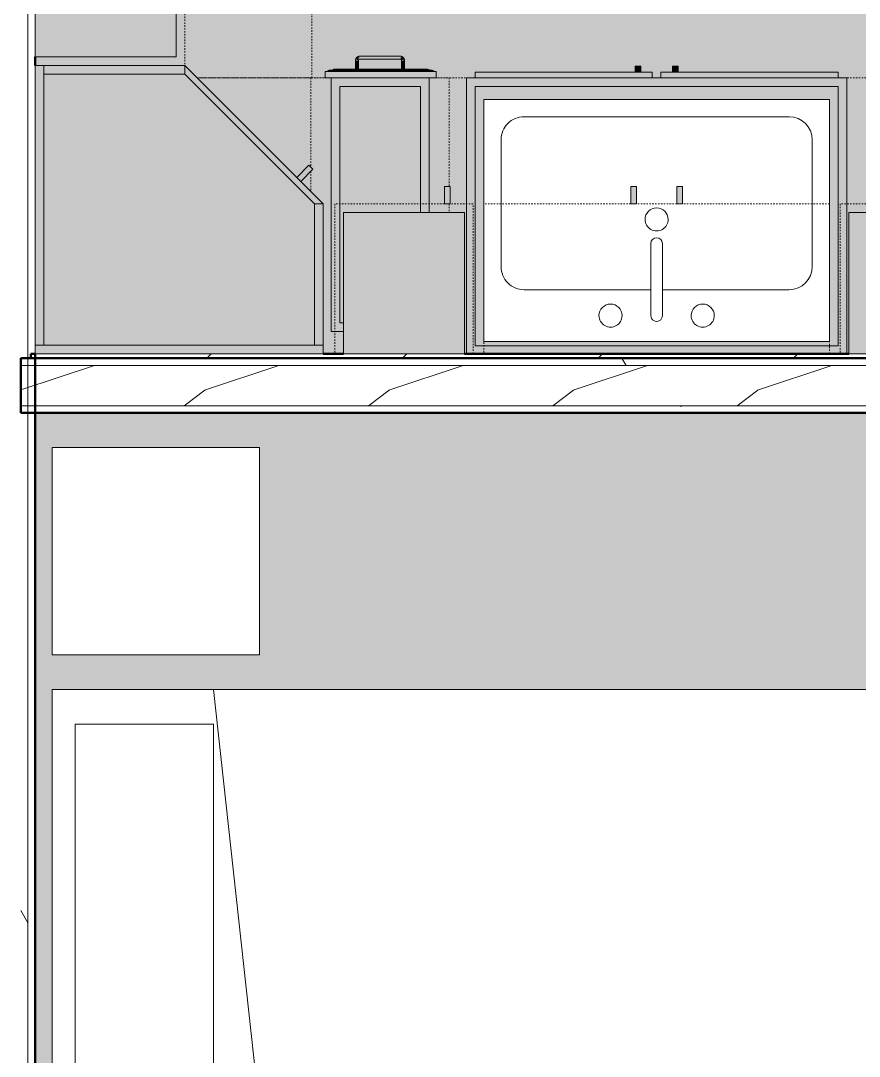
# Model space of a CAD drawing. Header units: inches. Extents: x -4218 to -1814, y 9706 to 12426.
# Drawn here: x -3337 to -3264.2, y 11858.2 to 11948 of the extents above; entities that cross this region are included whole.
import ezdxf

# ---------------------------------------------------------------- set-up
doc = ezdxf.new("R2010")
doc.units = ezdxf.units.IN
doc.header["$MEASUREMENT"] = 0
doc.linetypes.add('Dash', pattern=[0.25, 0.125, -0.125])
for name, color, linetype, lineweight in [('0-1', 7, 'Continuous', 5), ('0-2', 10, 'Continuous', 13), ('A-AREA-PATT-3', 7, 'Continuous', 9), ('A-WALL', 113, 'Continuous', 13), ('A-WALL-2', 250, 'Continuous', 50), ('A-WALL-3', 10, 'Continuous', 13), ('A-WALL-PATT-1', 7, 'Continuous', 9), ('A-WALL-PATT-2', 253, 'Continuous', 9), ('A-WALL-PATT-4', 111, 'Continuous', 9), ('I-FURN-1', 7, 'Continuous', 9), ('I-WALL-3', 2, 'Continuous', 50), ('P-SANR-FIXT-2', 7, 'Continuous', 9), ('Q-CASE', 31, 'Continuous', 9), ('Q-CASE-1', 9, 'Continuous', 9), ('Q-CASE-3', 7, 'Continuous', 9), ('Q-CASE-4', 7, 'Dash', 9), ('Q-CASE-HDLN-1', 7, 'Dash', 9), ('Q-CASE-HDLN-2', 31, 'Continuous', 9)]:
    doc.layers.add(name, color=color, linetype=linetype, lineweight=lineweight)
pattern_1 = [(0, (0, 0), (30.72, 7.68), [1.267, -21.773, 1.267, -21.773, -122.88]), (0, (0, 0), (30.72, 7.68), [-46.08, 1.267, -44.813, 1.267, -21.773, -53.76]), (0, (0, 0), (30.72, 7.68), [-115.2, 1.267, -14.093, 1.267, -37.133]), (120, (11.52, 3.84), (-22.011075, 22.7643004), [1.267, -21.773, 1.267, -21.773, -122.88]), (120, (11.52, 3.84), (-22.011075, 22.7643004), [-46.08, 1.267, -44.813, 1.267, -21.773, -53.76]), (120, (11.52, 3.84), (-22.011075, 22.7643004), [-115.2, 1.267, -14.093, 1.267, -37.133]), (240, (15.36, 19.2), (-8.708925, -30.4443004), [1.267, -21.773, 1.267, -21.773, -122.88]), (240, (15.36, 19.2), (-8.708925, -30.4443004), [-46.08, 1.267, -44.813, 1.267, -21.773, -53.76]), (240, (15.36, 19.2), (-8.708925, -30.4443004), [-115.2, 1.267, -14.093, 1.267, -37.133])]

# ---------------------------------------------------------------- blocks, each defined once
blk = doc.blocks.new('OD_CW_Countertop - OD_CW_Countertop-2380623-FLOOR PLAN - 3RD FLOOR')
at = {"layer": 'Q-CASE-HDLN-1'}
for p, q in [((0.738, 23.938), (0.738, 22)), ((0.738, 0), (99.775, 0))]:
    blk.add_line(p, q, dxfattribs=at)
blk = doc.blocks.new('Sink Kitchen-Single - 30_ x 21_-366345-FLOOR PLAN - 3RD FLOOR')
at = {"layer": 'P-SANR-FIXT-2'}
for p, q in [((15.618, 10.592), (-14.382, 10.592)), ((-14.382, 10.592), (-14.382, -10.408)), ((15.618, -10.408), (15.618, 10.592)), ((0.118, 8.342), (0.118, 2.092)), ((1.118, 8.342), (1.118, 2.092)), ((0.118, 6.092), (-10.882, 6.092)), ((12.118, 6.092), (1.118, 6.092)), ((-12.882, 4.092), (-12.882, -6.908)), ((14.118, -6.908), (14.118, 4.092)), ((-10.882, -8.908), (12.118, -8.908)), ((-14.382, -10.408), (15.618, -10.408))]:
    blk.add_line(p, q, dxfattribs=at)
for centre, radius, start, end in [((-3.382, 8.342), 1, 360, 180), ((4.618, 8.342), 1, 360, 180), ((-3.382, 8.342), 1, 180, 0), ((0.618, 8.342), 0.5, 360, 180), ((4.618, 8.342), 1, 180, 360), ((-10.882, 4.092), 2, 90, 180), ((12.118, 4.092), 2, 360, 90), ((0.618, 2.092), 0.5, 180, 0), ((0.618, 0), 1, 360, 180), ((0.618, 0), 1, 180, 0), ((-10.882, -6.908), 2, 180, 270), ((12.118, -6.908), 2, 270, 0)]:
    blk.add_arc(centre, radius, start, end, dxfattribs=at)
blk = doc.blocks.new('OD_CW_Countertop - OD_CW_Countertop-2380624-FLOOR PLAN - 3RD FLOOR')
at = {"layer": 'Q-CASE-HDLN-1'}
for p, q in [((0.738, 9.938), (0.738, 0)), ((0.738, 0), (130.706, 0))]:
    blk.add_line(p, q, dxfattribs=at)
blk = doc.blocks.new('Bed-Standard - Queen 60_ x 79_-1242961-FLOOR PLAN - 3RD FLOOR')
at = {"layer": 'I-FURN-1'}
for p, q in [((40.689, 37.705), (-19.311, 37.705)), ((40.689, -41.295), (40.689, 37.705)), ((-16.311, 35.705), (37.689, 35.705)), ((37.689, 35.705), (37.689, 23.705)), ((40.689, 23.705), (-19.311, 17.125)), ((-16.311, 23.705), (37.689, 23.705))]:
    blk.add_line(p, q, dxfattribs=at)
blk = doc.blocks.new('Table-Night Stand - 18_ x 18_ x 24_-1352623-FLOOR PLAN - 3RD FLOOR')
at = {"layer": 'I-FURN-1'}
for p, q in [((18.147, 18), (0.147, 18)), ((0.147, 18), (0.147, 0)), ((18.147, 0), (18.147, 18)), ((0.147, 0), (18.147, 0))]:
    blk.add_line(p, q, dxfattribs=at)
blk = doc.blocks.new('Base_Unit_4_drawer_12137 - 12_-V68-FLOOR PLAN - 3RD FLOOR')
at = {"layer": 'Q-CASE'}
for points in [[(4.211, -2), (3.916, -2), (3.916, -2.75), (4.238, -2.75), (4.238, -23.25), (-2.762, -23.25), (-2.762, -12.313), (-3.512, -12.313), (-3.512, -24), (4.988, -24), (4.988, -2), (4.238, -2)], [(3.916, -2.75), (3.916, -12.313), (-2.762, -12.313), (-2.762, -23.25), (4.238, -23.25), (4.238, -2.75)], [(-2.762, -24), (-4.137, -24), (-4.137, -24.543), (5.488, -24.543), (5.488, -24), (-1.251, -24)], [(-3.921, -24.543), (-4.026, -24.556), (-3.842, -24.592), (5.377, -24.556), (5.271, -24.543), (-3.842, -24.543)], [(-1.251, -24.592), (-3.921, -24.592), (-3.755, -24.665), (-3.387, -24.671), (5.193, -24.639), (5.271, -24.592), (2.97, -24.592)], [(4.935, -24.671), (-3.473, -24.703), (-3.387, -24.75), (4.738, -24.75), (4.917, -24.676), (5.014, -24.671)], [(-1.371, -24.75), (-1.383, -24.75), (-1.351, -25.5), (-1.142, -25.5), (-1.174, -24.75), (-1.351, -24.75)], [(2.617, -24.75), (2.649, -25.5), (2.858, -25.5), (2.826, -24.75), (2.629, -24.75)], [(-1.295, -25.5), (-1.325, -25.5), (-1.251, -25.77), (-1.012, -25.782), (-1.047, -25.688), (-1.262, -25.5)], [(-1.012, -25.625), (-1.012, -25.875), (2.488, -25.838), (2.488, -25.625)], [(2.705, -25.5), (2.488, -25.813), (2.756, -25.75), (2.77, -25.5), (2.738, -25.5)]]:
    blk.add_hatch(color=256, dxfattribs=at).paths.add_polyline_path(points, flags=0)
at = {"layer": 'Q-CASE-HDLN-1'}
for p, q in [((-5.262, -13.063), (-5.262, -12.313)), ((6.738, -15.896), (6.738, -14.134)), ((-5.262, -24), (-5.262, -14.562)), ((6.738, -24), (6.738, -16.255)), ((6.738, -24), (-5.262, -24))]:
    blk.add_line(p, q, dxfattribs=at)
at = {"layer": 'Q-CASE-HDLN-2'}
for p, q in [((4.988, -2), (3.916, -2)), ((4.988, -24), (4.988, -2)), ((3.916, -2.75), (4.238, -2.75)), ((4.238, -2.75), (4.238, -23.25)), ((-3.512, -12.313), (-3.512, -24)), ((-2.762, -23.25), (-2.762, -12.313)), ((4.238, -23.25), (-2.762, -23.25)), ((-4.137, -24), (5.488, -24)), ((-4.137, -24), (-4.137, -24.543)), ((5.488, -24), (5.488, -24.543)), ((-4.137, -24.543), (5.488, -24.543)), ((5.271, -24.592), (-3.921, -24.592)), ((-3.687, -24.672), (5.037, -24.672)), ((-1.383, -24.75), (-3.387, -24.75)), ((-1.387, -24.75), (-1.387, -25.5)), ((-1.387, -24.75), (-1.387, -25.5)), ((-1.387, -24.75), (-1.387, -25.5)), ((-1.387, -24.75), (-1.387, -25.5)), ((-1.387, -24.75), (-1.137, -24.75)), ((-1.383, -24.75), (-1.387, -24.75)), ((-1.137, -24.75), (-1.142, -24.75)), ((2.617, -24.75), (-1.142, -24.75)), ((-1.137, -25.5), (-1.137, -24.75)), ((-1.137, -25.5), (-1.137, -24.75)), ((-1.137, -25.5), (-1.137, -24.75)), ((-1.137, -25.5), (-1.137, -24.75)), ((2.613, -24.75), (2.613, -25.5)), ((2.613, -24.75), (2.613, -25.5)), ((2.613, -24.75), (2.613, -25.5)), ((2.613, -24.75), (2.613, -25.5)), ((2.617, -24.75), (2.613, -24.75)), ((2.613, -24.75), (2.863, -24.75)), ((2.863, -24.75), (2.858, -24.75)), ((4.738, -24.75), (2.858, -24.75)), ((2.863, -25.5), (2.863, -24.75)), ((2.863, -25.5), (2.863, -24.75)), ((2.863, -25.5), (2.863, -24.75)), ((2.863, -25.5), (2.863, -24.75)), ((2.488, -25.625), (-1.012, -25.625)), ((-1.012, -25.875), (2.488, -25.875))]:
    blk.add_line(p, q, dxfattribs=at)
at = {"layer": 'Q-CASE-HDLN-2', "flags": 128}
for points in [[(-1.387, -25.5), (-1.387, -25.515), (-1.386, -25.53), (-1.385, -25.545), (-1.383, -25.56), (-1.38, -25.575), (-1.377, -25.589), (-1.373, -25.604), (-1.368, -25.618), (-1.363, -25.632), (-1.358, -25.646), (-1.352, -25.66), (-1.345, -25.673), (-1.338, -25.686), (-1.33, -25.699), (-1.322, -25.712), (-1.313, -25.724), (-1.304, -25.736), (-1.294, -25.747), (-1.284, -25.758)], [(-1.387, -25.5), (-1.387, -25.515), (-1.386, -25.53), (-1.385, -25.545), (-1.383, -25.56), (-1.38, -25.575), (-1.377, -25.589), (-1.373, -25.604), (-1.368, -25.618), (-1.363, -25.632), (-1.358, -25.646), (-1.352, -25.66), (-1.345, -25.673), (-1.338, -25.686), (-1.33, -25.699), (-1.322, -25.712), (-1.313, -25.724), (-1.304, -25.736), (-1.294, -25.747), (-1.284, -25.758)], [(-1.387, -25.5), (-1.387, -25.515), (-1.386, -25.53), (-1.385, -25.545), (-1.383, -25.56), (-1.38, -25.575), (-1.377, -25.589), (-1.373, -25.604), (-1.368, -25.618), (-1.363, -25.632), (-1.358, -25.646), (-1.352, -25.66), (-1.345, -25.673), (-1.338, -25.686), (-1.33, -25.699), (-1.322, -25.712), (-1.313, -25.724), (-1.304, -25.736), (-1.294, -25.747), (-1.284, -25.758)], [(-1.387, -25.5), (-1.387, -25.515), (-1.386, -25.53), (-1.385, -25.545), (-1.383, -25.56), (-1.38, -25.575), (-1.377, -25.589), (-1.373, -25.604), (-1.368, -25.618), (-1.363, -25.632), (-1.358, -25.646), (-1.352, -25.66), (-1.345, -25.673), (-1.338, -25.686), (-1.33, -25.699), (-1.322, -25.712), (-1.313, -25.724), (-1.304, -25.736), (-1.294, -25.747), (-1.284, -25.758), (-1.274, -25.769), (-1.263, -25.779), (-1.251, -25.789), (-1.239, -25.798), (-1.227, -25.807), (-1.215, -25.816), (-1.202, -25.823), (-1.189, -25.831), (-1.176, -25.838), (-1.162, -25.844), (-1.148, -25.85), (-1.134, -25.855), (-1.12, -25.859), (-1.105, -25.863), (-1.091, -25.867), (-1.076, -25.87), (-1.061, -25.872), (-1.046, -25.873), (-1.031, -25.875), (-1.016, -25.875), (-1.012, -25.875)], [(-1.263, -25.779), (-1.251, -25.789), (-1.239, -25.798), (-1.227, -25.807), (-1.215, -25.816), (-1.202, -25.823), (-1.189, -25.831), (-1.176, -25.838), (-1.162, -25.844), (-1.148, -25.85), (-1.134, -25.855), (-1.12, -25.859), (-1.105, -25.863), (-1.091, -25.867), (-1.076, -25.87), (-1.061, -25.872), (-1.046, -25.873), (-1.031, -25.875), (-1.016, -25.875), (-1.012, -25.875)], [(-1.263, -25.779), (-1.251, -25.789), (-1.239, -25.798), (-1.227, -25.807), (-1.215, -25.816), (-1.202, -25.823), (-1.189, -25.831), (-1.176, -25.838), (-1.162, -25.844), (-1.148, -25.85), (-1.134, -25.855), (-1.12, -25.859), (-1.105, -25.863), (-1.091, -25.867), (-1.076, -25.87), (-1.061, -25.872), (-1.046, -25.873), (-1.031, -25.875), (-1.016, -25.875), (-1.012, -25.875)], [(-1.263, -25.779), (-1.251, -25.789), (-1.239, -25.798), (-1.227, -25.807), (-1.215, -25.816), (-1.202, -25.823), (-1.189, -25.831), (-1.176, -25.838), (-1.162, -25.844), (-1.148, -25.85), (-1.134, -25.855), (-1.12, -25.859), (-1.105, -25.863), (-1.091, -25.867), (-1.076, -25.87), (-1.061, -25.872), (-1.046, -25.873), (-1.031, -25.875), (-1.016, -25.875), (-1.012, -25.875)], [(-1.012, -25.625), (-1.017, -25.625), (-1.022, -25.625), (-1.027, -25.624), (-1.032, -25.623), (-1.037, -25.623), (-1.042, -25.621), (-1.047, -25.62), (-1.052, -25.619), (-1.056, -25.617), (-1.061, -25.615), (-1.066, -25.613), (-1.07, -25.611), (-1.074, -25.608), (-1.079, -25.606), (-1.083, -25.603), (-1.087, -25.6), (-1.091, -25.597), (-1.095, -25.594), (-1.098, -25.591), (-1.102, -25.587), (-1.105, -25.583), (-1.109, -25.58), (-1.112, -25.576), (-1.115, -25.572), (-1.117, -25.568), (-1.12, -25.563), (-1.123, -25.559), (-1.125, -25.554), (-1.127, -25.55), (-1.129, -25.545), (-1.131, -25.541), (-1.132, -25.536), (-1.133, -25.531), (-1.135, -25.526), (-1.135, -25.521), (-1.136, -25.516), (-1.137, -25.511), (-1.137, -25.506), (-1.137, -25.501), (-1.137, -25.5)], [(-1.012, -25.625), (-1.017, -25.625), (-1.022, -25.625), (-1.027, -25.624), (-1.032, -25.623), (-1.037, -25.623), (-1.042, -25.621), (-1.047, -25.62), (-1.052, -25.619), (-1.056, -25.617), (-1.061, -25.615), (-1.066, -25.613), (-1.07, -25.611), (-1.074, -25.608), (-1.079, -25.606), (-1.083, -25.603), (-1.087, -25.6), (-1.091, -25.597), (-1.095, -25.594), (-1.098, -25.591), (-1.102, -25.587), (-1.105, -25.583), (-1.109, -25.58), (-1.112, -25.576), (-1.115, -25.572), (-1.117, -25.568), (-1.12, -25.563), (-1.123, -25.559), (-1.125, -25.554), (-1.127, -25.55), (-1.129, -25.545), (-1.131, -25.541), (-1.132, -25.536), (-1.133, -25.531), (-1.135, -25.526), (-1.135, -25.521), (-1.136, -25.516), (-1.137, -25.511), (-1.137, -25.506), (-1.137, -25.501), (-1.137, -25.5)], [(-1.012, -25.625), (-1.017, -25.625), (-1.022, -25.625), (-1.027, -25.624), (-1.032, -25.623), (-1.037, -25.623), (-1.042, -25.621), (-1.047, -25.62), (-1.052, -25.619), (-1.056, -25.617), (-1.061, -25.615), (-1.066, -25.613), (-1.07, -25.611), (-1.074, -25.608), (-1.079, -25.606), (-1.083, -25.603), (-1.087, -25.6), (-1.091, -25.597), (-1.095, -25.594), (-1.098, -25.591), (-1.102, -25.587), (-1.105, -25.583), (-1.109, -25.58), (-1.112, -25.576), (-1.115, -25.572), (-1.117, -25.568), (-1.12, -25.563), (-1.123, -25.559), (-1.125, -25.554), (-1.127, -25.55), (-1.129, -25.545), (-1.131, -25.541), (-1.132, -25.536), (-1.133, -25.531), (-1.135, -25.526), (-1.135, -25.521), (-1.136, -25.516), (-1.137, -25.511), (-1.137, -25.506), (-1.137, -25.501), (-1.137, -25.5)], [(-1.012, -25.625), (-1.017, -25.625), (-1.022, -25.625), (-1.027, -25.624), (-1.032, -25.623), (-1.037, -25.623), (-1.042, -25.621), (-1.047, -25.62), (-1.052, -25.619), (-1.056, -25.617), (-1.061, -25.615), (-1.066, -25.613), (-1.07, -25.611), (-1.074, -25.608), (-1.079, -25.606), (-1.083, -25.603), (-1.087, -25.6), (-1.091, -25.597), (-1.095, -25.594), (-1.098, -25.591), (-1.102, -25.587), (-1.105, -25.583), (-1.109, -25.58), (-1.112, -25.576), (-1.115, -25.572), (-1.117, -25.568), (-1.12, -25.563), (-1.123, -25.559), (-1.125, -25.554), (-1.127, -25.55), (-1.129, -25.545), (-1.131, -25.541), (-1.132, -25.536), (-1.133, -25.531), (-1.135, -25.526), (-1.135, -25.521), (-1.136, -25.516), (-1.137, -25.511), (-1.137, -25.506), (-1.137, -25.501), (-1.137, -25.5)], [(2.488, -25.875), (2.503, -25.875), (2.518, -25.874), (2.533, -25.872), (2.547, -25.87), (2.562, -25.868), (2.577, -25.864), (2.591, -25.86), (2.606, -25.856), (2.62, -25.851), (2.634, -25.845), (2.647, -25.839), (2.661, -25.833), (2.674, -25.825), (2.687, -25.818), (2.699, -25.81), (2.712, -25.801), (2.724, -25.792), (2.735, -25.782), (2.746, -25.772), (2.757, -25.761), (2.767, -25.75), (2.777, -25.739), (2.786, -25.727), (2.795, -25.715), (2.803, -25.703), (2.811, -25.69), (2.818, -25.677), (2.825, -25.663), (2.832, -25.65), (2.837, -25.636), (2.842, -25.622), (2.847, -25.608), (2.851, -25.593), (2.854, -25.578), (2.857, -25.564), (2.86, -25.549), (2.861, -25.534), (2.862, -25.519), (2.863, -25.504), (2.863, -25.5)], [(2.613, -25.5), (2.613, -25.505), (2.612, -25.51), (2.612, -25.515), (2.611, -25.52), (2.61, -25.525), (2.609, -25.53), (2.608, -25.535), (2.606, -25.539), (2.605, -25.544), (2.603, -25.549), (2.601, -25.553), (2.599, -25.558), (2.596, -25.562), (2.594, -25.566), (2.591, -25.571), (2.588, -25.575), (2.585, -25.579), (2.582, -25.582), (2.578, -25.586), (2.575, -25.59), (2.571, -25.593), (2.567, -25.596), (2.563, -25.599), (2.559, -25.602), (2.555, -25.605), (2.551, -25.608), (2.547, -25.61), (2.542, -25.613), (2.538, -25.615), (2.533, -25.617), (2.528, -25.618), (2.524, -25.62), (2.519, -25.621), (2.514, -25.622), (2.509, -25.623), (2.504, -25.624), (2.499, -25.624), (2.494, -25.625), (2.489, -25.625), (2.488, -25.625)], [(2.488, -25.875), (2.503, -25.875), (2.518, -25.874), (2.533, -25.872), (2.547, -25.87), (2.562, -25.868), (2.577, -25.864), (2.591, -25.86), (2.606, -25.856), (2.62, -25.851), (2.634, -25.845), (2.647, -25.839), (2.661, -25.833), (2.674, -25.825), (2.687, -25.818), (2.699, -25.81), (2.712, -25.801), (2.724, -25.792), (2.735, -25.782), (2.746, -25.772)], [(2.488, -25.875), (2.503, -25.875), (2.518, -25.874), (2.533, -25.872), (2.547, -25.87), (2.562, -25.868), (2.577, -25.864), (2.591, -25.86), (2.606, -25.856), (2.62, -25.851), (2.634, -25.845), (2.647, -25.839), (2.661, -25.833), (2.674, -25.825), (2.687, -25.818), (2.699, -25.81), (2.712, -25.801), (2.724, -25.792), (2.735, -25.782), (2.746, -25.772)], [(2.488, -25.875), (2.503, -25.875), (2.518, -25.874), (2.533, -25.872), (2.547, -25.87), (2.562, -25.868), (2.577, -25.864), (2.591, -25.86), (2.606, -25.856), (2.62, -25.851), (2.634, -25.845), (2.647, -25.839), (2.661, -25.833), (2.674, -25.825), (2.687, -25.818), (2.699, -25.81), (2.712, -25.801), (2.724, -25.792), (2.735, -25.782), (2.746, -25.772)], [(2.613, -25.5), (2.613, -25.505), (2.612, -25.51), (2.612, -25.515), (2.611, -25.52), (2.61, -25.525), (2.609, -25.53), (2.608, -25.535), (2.606, -25.539), (2.605, -25.544), (2.603, -25.549), (2.601, -25.553), (2.599, -25.558), (2.596, -25.562), (2.594, -25.566), (2.591, -25.571), (2.588, -25.575), (2.585, -25.579), (2.582, -25.582), (2.578, -25.586), (2.575, -25.59), (2.571, -25.593), (2.567, -25.596), (2.563, -25.599), (2.559, -25.602), (2.555, -25.605), (2.551, -25.608), (2.547, -25.61), (2.542, -25.613), (2.538, -25.615), (2.533, -25.617), (2.528, -25.618), (2.524, -25.62), (2.519, -25.621), (2.514, -25.622), (2.509, -25.623), (2.504, -25.624), (2.499, -25.624), (2.494, -25.625), (2.489, -25.625)], [(2.613, -25.5), (2.613, -25.505), (2.612, -25.51), (2.612, -25.515), (2.611, -25.52), (2.61, -25.525), (2.609, -25.53), (2.608, -25.535), (2.606, -25.539), (2.605, -25.544), (2.603, -25.549), (2.601, -25.553), (2.599, -25.558), (2.596, -25.562), (2.594, -25.566), (2.591, -25.571), (2.588, -25.575), (2.585, -25.579), (2.582, -25.582), (2.578, -25.586), (2.575, -25.59), (2.571, -25.593), (2.567, -25.596), (2.563, -25.599), (2.559, -25.602), (2.555, -25.605), (2.551, -25.608), (2.547, -25.61), (2.542, -25.613), (2.538, -25.615), (2.533, -25.617), (2.528, -25.618), (2.524, -25.62), (2.519, -25.621), (2.514, -25.622), (2.509, -25.623), (2.504, -25.624), (2.499, -25.624), (2.494, -25.625), (2.489, -25.625)], [(2.613, -25.5), (2.613, -25.505), (2.612, -25.51), (2.612, -25.515), (2.611, -25.52), (2.61, -25.525), (2.609, -25.53), (2.608, -25.535), (2.606, -25.539), (2.605, -25.544), (2.603, -25.549), (2.601, -25.553), (2.599, -25.558), (2.596, -25.562), (2.594, -25.566), (2.591, -25.571), (2.588, -25.575), (2.585, -25.579), (2.582, -25.582), (2.578, -25.586), (2.575, -25.59), (2.571, -25.593), (2.567, -25.596), (2.563, -25.599), (2.559, -25.602), (2.555, -25.605), (2.551, -25.608), (2.547, -25.61), (2.542, -25.613), (2.538, -25.615), (2.533, -25.617), (2.528, -25.618), (2.524, -25.62), (2.519, -25.621), (2.514, -25.622), (2.509, -25.623), (2.504, -25.624), (2.499, -25.624), (2.494, -25.625), (2.489, -25.625)], [(2.767, -25.75), (2.777, -25.739), (2.786, -25.727), (2.795, -25.715), (2.803, -25.703), (2.811, -25.69), (2.818, -25.677), (2.825, -25.663), (2.832, -25.65), (2.837, -25.636), (2.842, -25.622), (2.847, -25.608), (2.851, -25.593), (2.854, -25.578), (2.857, -25.564), (2.86, -25.549), (2.861, -25.534), (2.862, -25.519), (2.863, -25.504), (2.863, -25.5)], [(2.767, -25.75), (2.777, -25.739), (2.786, -25.727), (2.795, -25.715), (2.803, -25.703), (2.811, -25.69), (2.818, -25.677), (2.825, -25.663), (2.832, -25.65), (2.837, -25.636), (2.842, -25.622), (2.847, -25.608), (2.851, -25.593), (2.854, -25.578), (2.857, -25.564), (2.86, -25.549), (2.861, -25.534), (2.862, -25.519), (2.863, -25.504), (2.863, -25.5)], [(2.767, -25.75), (2.777, -25.739), (2.786, -25.727), (2.795, -25.715), (2.803, -25.703), (2.811, -25.69), (2.818, -25.677), (2.825, -25.663), (2.832, -25.65), (2.837, -25.636), (2.842, -25.622), (2.847, -25.608), (2.851, -25.593), (2.854, -25.578), (2.857, -25.564), (2.86, -25.549), (2.861, -25.534), (2.862, -25.519), (2.863, -25.504), (2.863, -25.5)]]:
    blk.add_lwpolyline(points, dxfattribs=at)
at = {"layer": 'Q-CASE-HDLN-2'}
for points in [[(-3.921, -24.592), (-3.955, -24.576), (-4.025, -24.551), (-4.099, -24.543), (-4.137, -24.543)], [(-3.664, -24.671), (-3.695, -24.673), (-3.755, -24.669), (-3.844, -24.642), (-3.896, -24.611), (-3.921, -24.592)], [(-3.755, -24.665), (-3.725, -24.671), (-3.694, -24.673), (-3.664, -24.671)], [(-3.664, -24.671), (-3.695, -24.673), (-3.725, -24.671), (-3.755, -24.665)], [(-3.755, -24.665), (-3.725, -24.671), (-3.694, -24.673), (-3.664, -24.671)], [(-3.664, -24.671), (-3.695, -24.673), (-3.725, -24.671), (-3.755, -24.665)], [(-3.755, -24.665), (-3.725, -24.671), (-3.694, -24.673), (-3.664, -24.671)], [(-3.387, -24.75), (-3.414, -24.731), (-3.471, -24.7), (-3.535, -24.682), (-3.567, -24.676)], [(4.917, -24.676), (4.885, -24.682), (4.822, -24.7), (4.764, -24.731), (4.738, -24.75)], [(5.271, -24.592), (5.247, -24.611), (5.194, -24.642), (5.106, -24.669), (5.045, -24.673), (5.014, -24.671)], [(5.105, -24.665), (5.076, -24.671), (5.045, -24.673), (5.014, -24.671)], [(5.105, -24.665), (5.075, -24.671), (5.045, -24.673), (5.014, -24.671)], [(5.105, -24.665), (5.076, -24.671), (5.045, -24.673), (5.014, -24.671)], [(5.105, -24.665), (5.075, -24.671), (5.045, -24.673), (5.014, -24.671)], [(5.105, -24.665), (5.076, -24.671), (5.045, -24.673), (5.014, -24.671)], [(5.488, -24.543), (5.45, -24.543), (5.376, -24.551), (5.305, -24.576), (5.271, -24.592)]]:
    blk.add_open_spline(points, degree=3, dxfattribs=at)
blk = doc.blocks.new('Vanity Cabinet-Double Door - 33_-V69-FLOOR PLAN - 3RD FLOOR')
at = {"layer": 'Q-CASE-1'}
for points in [[(-15.762, -0.063), (-15.762, -24), (-15.012, -23.25), (-15.012, -0.75), (-15.7, -0.063)], [(17.175, -0.063), (-15.7, -0.063), (-15.012, -0.75), (16.488, -0.75)], [(17.175, -0.063), (16.488, -0.75), (16.488, -23.25), (17.238, -24), (17.238, -0.063)], [(-11.018, -23.25), (-15.012, -23.25), (-15.762, -24), (17.238, -24), (16.488, -23.25), (-2.576, -23.25)], [(-2.576, -24), (-15.012, -24), (-15.012, -24.5), (0.363, -24.5), (0.363, -24)], [(16.488, -24), (1.113, -24), (1.113, -24.5), (16.488, -24.5)], [(-1.137, -24.5), (-1.137, -25), (-0.637, -25), (-0.637, -24.5)], [(2.113, -24.5), (2.113, -25), (2.613, -25), (2.613, -24.5)]]:
    blk.add_hatch(color=256, dxfattribs=at).paths.add_polyline_path(points, flags=0)
h = blk.add_hatch(color=256, dxfattribs=at)
h.paths.add_polyline_path([(14.307, -0.75), (-15.012, -0.75), (-15.012, -23.25), (16.488, -23.25), (16.488, -0.75), (15.738, -0.75)], flags=0)
h.paths.add_polyline_path([(14.307, -1.125), (15.738, -1.125), (15.738, -22.125), (-14.262, -22.125), (-14.262, -1.125)], flags=0)
at = {"layer": 'Q-CASE-3'}
for p, q in [((-15.762, -24), (-15.762, -0.063)), ((-15.762, -0.063), (-15.762, -24)), ((-15.012, -0.75), (-15.012, -23.25)), ((16.488, -0.75), (-15.012, -0.75)), ((16.488, -23.25), (16.488, -0.75)), ((17.238, -0.063), (17.238, -24)), ((17.238, -24), (17.238, -0.063)), ((-15.012, -23.25), (16.488, -23.25)), ((17.238, -24), (-15.762, -24)), ((-15.762, -24), (17.238, -24)), ((-15.012, -24), (-15.012, -24.5)), ((0.363, -24.5), (0.363, -24)), ((1.113, -24), (1.113, -24.5)), ((16.488, -24.5), (16.488, -24)), ((0.363, -24.5), (-15.012, -24.5)), ((-1.137, -25), (-1.137, -24.5)), ((-0.637, -25), (-1.137, -25)), ((-0.637, -24.5), (-0.637, -25)), ((16.488, -24.5), (1.113, -24.5)), ((2.113, -25), (2.113, -24.5)), ((2.613, -25), (2.113, -25)), ((2.613, -24.5), (2.613, -25))]:
    blk.add_line(p, q, dxfattribs=at)
blk = doc.blocks.new('308 - 308-2379196-FLOOR PLAN - 3RD FLOOR')
at = {"layer": 'Q-CASE'}
blk.add_hatch(color=256, dxfattribs=at).paths.add_polyline_path([(-11.25, -13.188), (-12, -13.188), (0, -25.188), (0, -24.438), (-5.104, -19.334)], flags=0)
at = {"layer": 'Q-CASE-1'}
for points in [[(0, -0.188), (-12, -0.188), (-12, -0.938), (13, -0.938), (13, -0.188), (6.409, -0.188)], [(-11.25, -0.938), (-12, -0.938), (-12, -13.188), (-11.25, -13.188)], [(12.25, -0.938), (-11.25, -0.938), (-11.25, -13.188), (0, -24.438), (12.25, -24.438), (12.25, -13.188)], [(12.25, -0.938), (12.25, -25.188), (13, -25.188), (13, -0.938)], [(-10.047, -15.14), (-11.107, -16.2), (-10.762, -16.546), (-9.702, -15.486)], [(0, -24.438), (0, -25.188), (12.25, -25.188), (12.25, -24.438), (0.75, -24.438)]]:
    blk.add_hatch(color=256, dxfattribs=at).paths.add_polyline_path(points, flags=0)
at = {"layer": 'Q-CASE'}
for p, q in [((-11.25, -13.188), (-12, -13.188)), ((-12, -13.188), (0, -25.188)), ((0, -24.438), (-11.25, -13.188)), ((0, -25.188), (0, -24.438))]:
    blk.add_line(p, q, dxfattribs=at)
at = {"layer": 'Q-CASE-3'}
for p, q in [((13, -0.188), (-12, -0.188)), ((-12, -0.188), (-12, -0.938)), ((13, -0.938), (13, -0.188)), ((-12, -0.938), (13, -0.938)), ((-11.25, -0.938), (-12, -0.938)), ((-12, -0.938), (-12, -13.188)), ((12.25, -0.938), (-11.25, -0.938)), ((-11.25, -0.938), (-11.25, -13.188)), ((-11.25, -13.188), (-11.25, -0.938)), ((12.25, -24.438), (12.25, -0.938)), ((13, -0.938), (12.25, -0.938)), ((12.25, -0.938), (12.25, -25.188)), ((13, -25.188), (13, -0.938)), ((-12, -13.188), (-11.25, -13.188)), ((-11.25, -13.188), (0, -24.438)), ((-10.047, -15.14), (-11.107, -16.2)), ((-10.762, -16.546), (-9.702, -15.486)), ((-11.107, -16.2), (-10.762, -16.546)), ((0, -24.438), (12.25, -24.438)), ((12.25, -24.438), (0, -24.438)), ((0, -24.438), (0, -25.188)), ((12.25, -25.188), (12.25, -24.438)), ((0, -25.188), (12.25, -25.188)), ((12.25, -25.188), (13, -25.188))]:
    blk.add_line(p, q, dxfattribs=at)
blk = doc.blocks.new('300 Series Wall Hung Cabinet_302 - 18_ X 30_-2351528-FLOOR PLAN - 3RD FLOOR')
at = {"layer": 'Q-CASE-1'}
for points in [[(-2.25, -13.188), (-2.25, -14.687), (-1.762, -14.676), (-1.762, -13.188)], [(1.75, -13.188), (1.75, -14.687), (2.238, -14.676), (2.238, -13.188)]]:
    blk.add_hatch(color=256, dxfattribs=at).paths.add_polyline_path(points, flags=0)
at = {"layer": 'Q-CASE-3'}
for p, q in [((-2.25, -13.188), (-1.762, -13.188)), ((-2.25, -13.188), (-2.25, -14.687)), ((-1.762, -14.687), (-1.762, -13.188)), ((1.75, -13.188), (2.238, -13.188)), ((1.75, -13.188), (1.75, -14.687)), ((2.238, -14.687), (2.238, -13.188)), ((-2.25, -14.687), (-1.762, -14.687)), ((1.75, -14.687), (2.238, -14.687))]:
    blk.add_line(p, q, dxfattribs=at)
at = {"layer": 'Q-CASE-4'}
for p, q in [((15, -0.188), (-15, -0.188)), ((-15, -0.188), (-15, -13.188)), ((15, -13.188), (15, -0.188)), ((-15, -13.188), (15, -13.188))]:
    blk.add_line(p, q, dxfattribs=at)
blk = doc.blocks.new('300 Series Wall Hung Cabinet_301 - 21_-2351527-FLOOR PLAN - 3RD FLOOR')
at = {"layer": 'Q-CASE-1'}
for points in [[(9.75, -0.188), (-9.75, -0.188), (-9.75, -12.438), (9.75, -12.438), (9.75, -8.425)], [(-8.012, -13.188), (-8.5, -13.188), (-8.5, -14.687), (-8.012, -14.687)]]:
    blk.add_hatch(color=256, dxfattribs=at).paths.add_polyline_path(points, flags=0)
at = {"layer": 'Q-CASE-3'}
for p, q in [((9.75, -0.188), (-9.75, -0.188)), ((-9.75, -0.188), (-9.75, -12.438)), ((9.75, -12.438), (9.75, -0.188)), ((-9.75, -12.438), (9.75, -12.438)), ((-8.5, -13.188), (-8.012, -13.188)), ((-8.5, -13.188), (-8.5, -14.687)), ((-8.012, -14.687), (-8.012, -13.188)), ((-8.5, -14.687), (-8.012, -14.687))]:
    blk.add_line(p, q, dxfattribs=at)
at = {"layer": 'Q-CASE-4'}
for p, q in [((10.5, -0.188), (-10.5, -0.188)), ((-10.5, -0.188), (-10.5, -13.188)), ((10.5, -13.188), (10.5, -0.188)), ((-10.5, -13.188), (10.5, -13.188))]:
    blk.add_line(p, q, dxfattribs=at)
blk = doc.blocks.new('300 Series Wall Hung Cabinet_301 - 12_-2216986-FLOOR PLAN - 3RD FLOOR')
at = {"layer": 'Q-CASE-1'}
for points in [[(-5.25, -12.438), (5.25, -12.438), (5.25, -0.188), (-5.25, -0.188), (-5.25, -9.566)], [(-3.512, -14.687), (-3.512, -13.188), (-4, -13.188), (-4, -14.687)]]:
    blk.add_hatch(color=256, dxfattribs=at).paths.add_polyline_path(points, flags=0)
at = {"layer": 'Q-CASE-3'}
for p, q in [((5.25, -0.188), (-5.25, -0.188)), ((-5.25, -0.188), (-5.25, -12.438)), ((5.25, -12.438), (5.25, -0.188)), ((-5.25, -12.438), (5.25, -12.438)), ((-4, -13.188), (-3.512, -13.188)), ((-4, -13.188), (-4, -14.687)), ((-3.512, -14.687), (-3.512, -13.188)), ((-4, -14.687), (-3.512, -14.687))]:
    blk.add_line(p, q, dxfattribs=at)
at = {"layer": 'Q-CASE-4'}
for p, q in [((6, -0.188), (-6, -0.188)), ((-6, -0.188), (-6, -13.188)), ((6, -13.188), (6, -0.188)), ((-6, -13.188), (6, -13.188))]:
    blk.add_line(p, q, dxfattribs=at)
blk = doc.blocks.new('300 Series Wall Hung Cabinet_301 - 15_-2215564-FLOOR PLAN - 3RD FLOOR')
at = {"layer": 'Q-CASE-1'}
for points in [[(-5.5, 13.188), (-5.012, 13.188), (-5.012, 14.687), (-5.5, 14.687)], [(-6.75, 0.187), (6.75, 0.187), (6.75, 12.438), (-6.75, 12.438), (-6.75, 2.187)]]:
    blk.add_hatch(color=256, dxfattribs=at).paths.add_polyline_path(points, flags=0)
at = {"layer": 'Q-CASE-3'}
for p, q in [((-5.012, 14.687), (-5.5, 14.687)), ((-5.5, 14.687), (-5.5, 13.188)), ((-5.012, 13.188), (-5.012, 14.687)), ((-5.012, 13.188), (-5.5, 13.188)), ((6.75, 12.438), (-6.75, 12.438)), ((-6.75, 12.438), (-6.75, 0.187)), ((6.75, 0.187), (6.75, 12.438)), ((-6.75, 0.187), (6.75, 0.187))]:
    blk.add_line(p, q, dxfattribs=at)
at = {"layer": 'Q-CASE-4'}
for p, q in [((-7.5, 0.187), (-7.5, 13.188)), ((-7.5, 13.188), (7.5, 13.188)), ((7.5, 13.188), (7.5, 0.187)), ((7.5, 0.187), (-7.5, 0.187))]:
    blk.add_line(p, q, dxfattribs=at)
blk = doc.blocks.new('CTR - 1st Phase - Unit Layouts_rvt-1-FLOOR PLAN - 3RD FLOOR')
at = {"layer": 'A-WALL-PATT-1'}
h = blk.add_hatch(dxfattribs=at)
h.set_pattern_fill('FP_3', color=256, style=0, pattern_type=2)
h.set_pattern_definition([(45, (0, 0), (-8.485281, 8.485281), [])])
h.paths.add_polyline_path([(-3227.831, 11918.746), (-3222.624, 11918.746), (-3222.624, 11919.121), (-3335.724, 11919.121), (-3335.724, 11918.746), (-3233.027, 11918.746)], flags=0)
h = blk.add_hatch(dxfattribs=at)
h.set_pattern_fill('FP_1', color=256, style=0, pattern_type=2)
h.set_pattern_definition(pattern_1)
h.paths.add_polyline_path([(-3335.724, 11918.121), (-3186.874, 11918.121), (-3186.874, 11918.746), (-3335.724, 11918.746)], flags=0)
h = blk.add_hatch(dxfattribs=at)
h.set_pattern_fill('FP_1', color=256, style=0, pattern_type=2)
h.set_pattern_definition(pattern_1)
h.paths.add_polyline_path([(-3335.724, 11913.996), (-3215.022, 11913.996), (-3215.022, 11914.621), (-3335.724, 11914.614)], flags=0)
h.paths.add_polyline_path([(-3211.522, 11913.996), (-3186.874, 11913.996), (-3186.879, 11914.621), (-3211.522, 11914.621)], flags=0)
at = {"layer": 'A-WALL-PATT-2'}
h = blk.add_hatch(dxfattribs=at)
h.set_pattern_fill('FP_2', color=256, style=0, pattern_type=2)
h.set_pattern_definition([(216.87, (6.397, 15.994), (47.98094286, 31.9870857), [7.997, -71.971]), (206.565, (15.994, 11.196), (-15.993714, -15.9941327), [17.881, -17.881]), (198.435, (15.994, 3.199), (-31.9867405, -15.9938803), [10.115, -40.461])])
h.paths.add_polyline_path([(-3261.598, 11914.621), (-3186.249, 11914.621), (-3186.249, 11918.121), (-3336.974, 11918.121), (-3336.974, 11914.621), (-3329.133, 11914.621)], flags=0)
at = {"layer": 'A-WALL-2'}
for p, q in [((-3186.874, 11918.746), (-3336.974, 11918.746)), ((-3336.974, 11918.746), (-3336.974, 11913.996)), ((-3335.724, 11919.121), (-3336.099, 11919.121)), ((-3336.099, 11919.121), (-3336.099, 11918.746)), ((-3336.099, 11918.746), (-3222.624, 11918.746)), ((-3308.974, 11919.121), (-3310.724, 11919.121)), ((-3265.124, 11919.121), (-3298.474, 11919.121)), ((-3336.974, 11913.996), (-3215.647, 11913.996))]:
    blk.add_line(p, q, dxfattribs=at)
at = {"layer": 'A-WALL-3'}
for p, q in [((-3186.874, 11918.121), (-3336.974, 11918.121)), ((-3215.022, 11914.621), (-3336.974, 11914.621))]:
    blk.add_line(p, q, dxfattribs=at)
at = {"layer": '0-2'}
for name, p, rotation in [('OD_CW_Countertop - OD_CW_Countertop-2380624-FLOOR PLAN - 3RD FLOOR', (-3311.724, 11942.32), 90.00000000003712), ('300 Series Wall Hung Cabinet_301 - 15_-2215564-FLOOR PLAN - 3RD FLOOR', (-3335.911, 11951.621), 269.9999999999932), ('Base_Unit_4_drawer_12137 - 12_-V68-FLOOR PLAN - 3RD FLOOR', (-3305.058, 11919.058), 180), ('308 - 308-2379196-FLOOR PLAN - 3RD FLOOR', (-3322.724, 11918.933), 180), ('Vanity Cabinet-Double Door - 33_-V69-FLOOR PLAN - 3RD FLOOR', (-3281.058, 11919.058), 180), ('OD_CW_Countertop - OD_CW_Countertop-2380623-FLOOR PLAN - 3RD FLOOR', (-3221.886, 11943.058), 180), ('Sink Kitchen-Single - 30_ x 21_-366345-FLOOR PLAN - 3RD FLOOR', (-3281.178, 11930.776), 180), ('300 Series Wall Hung Cabinet_301 - 12_-2216986-FLOOR PLAN - 3RD FLOOR', (-3303.724, 11918.933), 180), ('300 Series Wall Hung Cabinet_302 - 18_ X 30_-2351528-FLOOR PLAN - 3RD FLOOR', (-3281.796, 11918.933), 180), ('300 Series Wall Hung Cabinet_301 - 21_-2351527-FLOOR PLAN - 3RD FLOOR', (-3255.374, 11918.933), 180), ('Bed-Standard - Queen 60_ x 79_-1242961-FLOOR PLAN - 3RD FLOOR', (-3296.544, 11849.307), 90.00000000001609), ('Table-Night Stand - 18_ x 18_ x 24_-1352623-FLOOR PLAN - 3RD FLOOR', (-3316.249, 11892.849), 90.00000000001164)]:
    blk.add_blockref(name, p, dxfattribs=dict(at, rotation=rotation))

msp = doc.modelspace()

# ---------------------------------------------------------------- hatches: boundary and pattern name
at = {"layer": 'A-AREA-PATT-3'}
h = msp.add_hatch(color=256, dxfattribs=at)
h.paths.add_polyline_path([(-3268.27642, 11725.9894), (-3209.12374, 11725.9894), (-3209.12374, 11789.2457), (-3215.64687, 11789.2457), (-3215.64687, 11793.9957), (-3204.37374, 11793.9957), (-3204.37374, 11743.9894), (-3179.12374, 11743.9894), (-3179.12374, 11742.0519), (-3178.49874, 11742.0519), (-3178.49874, 11739.9894), (-3143.74874, 11739.9894), (-3143.74874, 11742.0519), (-3143.12374, 11742.0519), (-3143.12374, 11743.9894), (-3140.12374, 11743.9894), (-3140.12374, 12076.8468), (-3144.35196, 12076.8468), (-3144.35196, 12081.5968), (-3140.12374, 12081.5968), (-3140.12374, 12109.7144), (-3142.32374, 12109.7144), (-3142.32374, 12087.4019), (-3170.19874, 12087.4019), (-3170.19874, 12109.7144), (-3175.64952, 12109.7144), (-3175.64952, 12081.5968), (-3174.35196, 12081.5968), (-3174.35196, 12076.8468), (-3180.39952, 12076.8468), (-3180.39952, 12109.7144), (-3304.22233, 12109.7144), (-3304.22233, 12108.4019), (-3308.97233, 12108.4019), (-3308.97233, 12109.7144), (-3335.72374, 12109.7144), (-3335.72374, 12077.7769), (-3308.97233, 12077.7769), (-3308.97233, 12078.4019), (-3304.22233, 12078.4019), (-3304.22233, 12073.0269), (-3335.72374, 12073.0269), (-3335.72374, 12072.43664), (-3323.47374, 12072.43664), (-3323.47374, 12052.93664), (-3335.72374, 12052.93664), (-3335.72374, 12051.43664), (-3323.47374, 12051.43664), (-3323.47374, 12031.93664), (-3335.72374, 12031.93664), (-3335.72374, 12030.43664), (-3323.47374, 12030.43664), (-3323.47374, 12010.93664), (-3335.72374, 12010.93664), (-3335.72374, 12009.43664), (-3323.47374, 12009.43664), (-3323.47374, 11989.93664), (-3335.72374, 11989.93664), (-3335.72374, 11989.5582), (-3312.34874, 11989.5582), (-3312.34874, 11959.5582), (-3320.1244, 11959.5582), (-3320.13822, 11959.1207), (-3321.11744, 11959.1207), (-3321.11744, 11959.5582), (-3321.23555, 11959.5582), (-3321.23555, 11959.1207), (-3335.72374, 11959.1207), (-3335.72374, 11958.3707), (-3323.47374, 11958.3707), (-3323.47374, 11944.8707), (-3335.72374, 11944.8707), (-3335.72374, 11944.1207), (-3322.72374, 11944.1207), (-3313.02183, 11934.41879), (-3311.9617, 11935.47893), (-3311.61632, 11935.13354), (-3312.67645, 11934.07341), (-3310.72374, 11932.1207), (-3310.72374, 11919.1207), (-3308.97374, 11919.1207), (-3308.97374, 11921.0582), (-3310.04573, 11921.0582), (-3310.04573, 11943.0582), (-3310.54573, 11943.0582), (-3310.54573, 11943.60127), (-3310.32935, 11943.65052), (-3310.16351, 11943.72357), (-3309.88122, 11943.76118), (-3309.79573, 11943.8082), (-3307.91648, 11943.8082), (-3307.88412, 11944.5582), (-3307.85823, 11944.5582), (-3307.79573, 11944.82607), (-3307.54573, 11944.89658), (-3307.54573, 11944.9332), (-3304.04573, 11944.89658), (-3304.04573, 11944.8707), (-3303.77786, 11944.8082), (-3303.70735, 11944.5582), (-3303.67499, 11944.5582), (-3303.67499, 11943.8082), (-3301.67073, 11943.8082), (-3301.49146, 11943.73436), (-3301.2157, 11943.69689), (-3300.99439, 11943.60955), (-3300.92073, 11943.60127), (-3300.92073, 11943.0582), (-3301.54573, 11943.0582), (-3301.54573, 11931.3707), (-3298.47374, 11931.3707), (-3298.47374, 11919.1207), (-3298.29573, 11919.1207), (-3298.29573, 11943.0582), (-3297.54573, 11943.0582), (-3297.54573, 11943.5582), (-3283.67073, 11943.5582), (-3283.67073, 11944.0582), (-3283.17073, 11944.0582), (-3283.17073, 11943.5582), (-3282.17073, 11943.5582), (-3282.17073, 11943.0582), (-3281.42073, 11943.0582), (-3281.42073, 11943.5582), (-3280.42073, 11943.5582), (-3280.42073, 11944.0582), (-3279.92073, 11944.0582), (-3279.92073, 11943.5582), (-3266.04573, 11943.5582), (-3266.04573, 11943.0582), (-3265.29573, 11943.0582), (-3265.29573, 11919.1207), (-3265.12374, 11919.1207), (-3265.12374, 11931.3707), (-3263.29573, 11931.3707), (-3263.27368, 11945.8521), (-3263.23808, 11945.93804), (-3263.09888, 11945.9957), (-3262.2028, 11946.01678), (-3262.2028, 11946.2457), (-3259.57963, 11946.2457), (-3259.57963, 11946.4957), (-3258.98908, 11946.4957), (-3258.98908, 11946.2457), (-3258.39853, 11946.2457), (-3258.39853, 11946.4957), (-3257.80797, 11946.4957), (-3257.80797, 11946.2457), (-3257.21742, 11946.2457), (-3257.21742, 11946.4957), (-3256.62687, 11946.4957), (-3256.62687, 11946.2457), (-3256.03632, 11946.2457), (-3256.03632, 11946.4957), (-3255.44577, 11946.4957), (-3255.44577, 11946.2457), (-3246.08828, 11946.2457), (-3246.05474, 11946.4957), (-3244.11978, 11946.4957), (-3244.11978, 11946.2457), (-3240.38868, 11946.2457), (-3240.38868, 11945.9957), (-3239.44164, 11945.98899), (-3239.29573, 11945.79885), (-3239.29573, 11931.3707), (-3224.62374, 11931.3707), (-3224.62374, 11919.1207), (-3222.62374, 11919.1207), (-3222.62374, 11918.7457), (-3186.87374, 11918.7457), (-3186.87374, 11921.0582), (-3222.62374, 11921.0582), (-3222.62374, 11951.0582), (-3186.87374, 11951.0582), (-3186.87374, 11940.75673), (-3182.12374, 11940.75673), (-3182.12374, 11833.09756), (-3204.37374, 11833.09756), (-3204.37374, 11829.9957), (-3209.12374, 11829.9957), (-3209.12374, 11833.09756), (-3215.64687, 11833.09756), (-3215.64687, 11840.50673), (-3216.39687, 11840.50673), (-3216.39687, 11843.00673), (-3215.64687, 11843.00673), (-3215.64687, 11874.25673), (-3214.27187, 11874.25673), (-3214.27187, 11903.25673), (-3215.64687, 11903.25673), (-3215.64687, 11903.50673), (-3216.39687, 11903.50673), (-3216.39687, 11906.00673), (-3215.64687, 11906.00673), (-3215.64687, 11913.9957), (-3335.72374, 11913.9957), (-3335.72374, 11793.9957), (-3249.64687, 11793.9957), (-3249.64687, 11793.1207), (-3285.64687, 11793.1207), (-3285.64687, 11790.1207), (-3249.64687, 11790.1207), (-3249.64687, 11789.2457), (-3335.72374, 11789.2457), (-3335.72374, 11753.2457), (-3299.72374, 11753.2457), (-3299.72374, 11748.4957), (-3335.72374, 11748.4957), (-3335.72374, 11725.9894), (-3288.22887, 11725.9894), (-3288.22887, 11733.71103), (-3288.1019, 11734.67544), (-3287.72965, 11735.57414), (-3287.13748, 11736.34586), (-3286.36576, 11736.93803), (-3285.46706, 11737.31028), (-3284.42634, 11737.43725), (-3283.11431, 11737.43725), (-3283.46202, 11740.46103), (-3284.65378, 11741.46103), (-3285.22054, 11742.46103), (-3285.48849, 11743.46103), (-3285.66549, 11744.46483), (-3285.75264, 11745.46103), (-3285.57833, 11747.45342), (-3285.0404, 11749.46103), (-3284.31246, 11751.46103), (-3283.37984, 11753.46103), (-3281.99241, 11755.46103), (-3280.99241, 11756.46103), (-3280.12638, 11756.96103), (-3278.75264, 11757.46103), (-3277.75264, 11757.46103), (-3276.37891, 11756.96103), (-3275.51288, 11756.46103), (-3274.51288, 11755.46103), (-3273.04327, 11753.28478), (-3272.19283, 11751.46103), (-3271.46489, 11749.46103), (-3270.92696, 11747.45342), (-3270.75264, 11745.46103), (-3270.92696, 11743.97055), (-3271.0168, 11743.46103), (-3271.28475, 11742.46103), (-3271.85151, 11741.46103), (-3273.04327, 11740.46103), (-3273.39098, 11737.43725), (-3272.00264, 11737.43725), (-3271.03823, 11737.31028), (-3270.13953, 11736.93803), (-3269.36781, 11736.34586), (-3268.77564, 11735.57414), (-3268.40339, 11734.67544), (-3268.27642, 11733.71103), (-3268.27642, 11731.4808)], flags=0)
h.paths.add_polyline_path([(-3296.54711, 11727.4957), (-3297.77581, 11727.50633), (-3297.77581, 11751.4957), (-3298.02581, 11751.4957), (-3298.02581, 11769.4957), (-3297.77581, 11769.4957), (-3297.75452, 11772.4957), (-3296.52581, 11772.4957), (-3296.52581, 11769.4957), (-3296.27581, 11769.4957), (-3296.27581, 11754.22967), (-3296.09874, 11754.22967), (-3296.09874, 11752.72967), (-3296.27581, 11752.72967), (-3296.27581, 11751.4957), (-3296.52581, 11751.4957), (-3296.52581, 11727.4957)], flags=0)
h.paths.add_polyline_path([(-3303.84874, 11728.68481), (-3304.47374, 11728.68481), (-3304.47374, 11730.4957), (-3299.72374, 11730.4957), (-3299.72374, 11728.68481), (-3300.34874, 11728.68481)], flags=0)
h.paths.add_polyline_path([(-3227.83076, 11728.85981), (-3242.01626, 11728.85981), (-3242.6633, 11728.94499), (-3243.26626, 11729.19474), (-3243.78402, 11729.59204), (-3244.18132, 11730.10981), (-3244.43107, 11730.71276), (-3244.51626, 11731.35981), (-3244.51626, 11742.68264), (-3244.397, 11743.58851), (-3244.04735, 11744.43264), (-3243.49113, 11745.15751), (-3242.76626, 11745.71373), (-3241.92212, 11746.06338), (-3241.01626, 11746.18264), (-3227.83076, 11746.14034), (-3227.29258, 11746.06949), (-3226.49165, 11745.73773), (-3225.80388, 11745.20998), (-3225.27613, 11744.52221), (-3224.94437, 11743.72128), (-3224.83122, 11742.86177), (-3224.83122, 11731.35981), (-3224.9164, 11730.71276), (-3225.16615, 11730.10981), (-3225.56345, 11729.59204), (-3226.08122, 11729.19474), (-3226.68417, 11728.94499), (-3227.33122, 11728.85981)], flags=0)
h.paths.add_polyline_path([(-3144.87374, 11743.9894), (-3144.87374, 11779.9894), (-3143.12374, 11779.9894), (-3143.12374, 11743.9894), (-3143.74874, 11743.9894)], flags=0)
h.paths.add_polyline_path([(-3201.96257, 11751.9957), (-3202.42581, 11751.9957), (-3202.42581, 11754.9957), (-3202.67581, 11754.9957), (-3202.67581, 11790.9957), (-3202.42581, 11790.9957), (-3202.40452, 11832.9957), (-3201.17581, 11832.9957), (-3201.17581, 11790.9957), (-3200.92581, 11790.9957), (-3200.92581, 11789.76172), (-3200.74874, 11789.76172), (-3200.74874, 11788.26172), (-3200.92581, 11788.26172), (-3200.92581, 11754.9957), (-3201.17581, 11754.9957), (-3201.19711, 11751.9957), (-3201.80081, 11751.9957)], flags=0)
h.paths.add_polyline_path([(-3200.92581, 11751.9957), (-3201.07433, 11751.9957), (-3201.07433, 11753.4957), (-3200.74874, 11753.4957), (-3200.74874, 11751.9957)], flags=0)
h.paths.add_polyline_path([(-3296.42433, 11770.9957), (-3296.42433, 11772.4957), (-3296.09874, 11772.4957), (-3296.09874, 11770.9957), (-3296.27581, 11770.9957)], flags=0)
h.paths.add_polyline_path([(-3334.24899, 11809.06386), (-3334.24899, 11827.06386), (-3316.24899, 11827.06386), (-3316.24899, 11809.06386)], flags=0)
h.paths.add_polyline_path([(-3316.24899, 11829.9957), (-3334.24899, 11829.9957), (-3334.24899, 11889.9957), (-3255.24899, 11889.9957), (-3255.24899, 11829.9957), (-3261.59801, 11829.9957)], flags=0)
h.paths.add_polyline_path([(-3187.33907, 11837.84756), (-3186.87374, 11837.84756), (-3186.87374, 11913.9957), (-3210.89687, 11913.9957), (-3210.89687, 11906.00673), (-3210.14687, 11906.00673), (-3210.14687, 11903.50673), (-3210.89687, 11903.50673), (-3210.89687, 11903.25673), (-3212.89687, 11903.25673), (-3212.89687, 11872.25673), (-3214.27187, 11872.25673), (-3214.27187, 11843.25673), (-3210.89687, 11843.25673), (-3210.89687, 11843.00673), (-3210.14687, 11843.00673), (-3210.14687, 11840.50673), (-3210.89687, 11840.50673), (-3210.89687, 11837.84756), (-3194.06351, 11837.84756)], flags=0)
h.paths.add_polyline_path([(-3316.24899, 11892.9957), (-3334.24899, 11892.9957), (-3334.24899, 11910.9957), (-3316.24899, 11910.9957)], flags=0)
h.paths.add_polyline_path([(-3299.72374, 11932.1207), (-3300.21218, 11932.1207), (-3300.21218, 11933.61995), (-3299.72374, 11933.61995), (-3299.72374, 11933.12115)], flags=0)
h.paths.add_polyline_path([(-3229.32809, 11943.8082), (-3229.41648, 11943.8082), (-3229.38412, 11944.5582), (-3229.32935, 11944.58746), (-3229.54573, 11944.71981), (-3229.54573, 11944.6832), (-3233.04573, 11944.71981), (-3233.07413, 11944.77558), (-3233.20735, 11944.5582), (-3233.17499, 11944.5582), (-3233.20735, 11943.8082), (-3233.41648, 11943.8082), (-3233.38412, 11944.5582), (-3233.35823, 11944.5582), (-3233.29573, 11944.82607), (-3233.04573, 11944.89658), (-3233.04573, 11944.9332), (-3229.54573, 11944.89658), (-3229.54573, 11944.8707), (-3229.27251, 11944.7782), (-3229.20735, 11944.5582), (-3229.17499, 11944.5582), (-3229.20735, 11943.8082), (-3229.29573, 11943.8082)], flags=0)
h.paths.add_polyline_path([(-3307.54573, 11943.8082), (-3303.91648, 11943.8082), (-3303.88412, 11944.5582), (-3303.82935, 11944.58746), (-3304.04573, 11944.71981), (-3304.04573, 11944.6832), (-3307.54573, 11944.71981), (-3307.57413, 11944.77558), (-3307.70735, 11944.5582), (-3307.67499, 11944.5582), (-3307.67499, 11943.8082)], flags=0)
h.paths.add_polyline_path([(-3321.72329, 11956.63225), (-3322.72374, 11956.63225), (-3322.72374, 11957.1207), (-3321.22448, 11957.1207), (-3321.22448, 11956.63225)], flags=0)
h.paths.add_polyline_path([(-3243.24874, 11985.4642), (-3247.24874, 11985.4642), (-3247.24874, 12069.4642), (-3212.24874, 12069.4642), (-3212.24874, 12063.4642), (-3211.24874, 12063.4642), (-3211.24874, 11991.4642), (-3212.24874, 11991.4642), (-3212.24874, 11985.4642), (-3239.74874, 11985.4642)], flags=0)
h.paths.add_polyline_path([(-3141.24874, 11994.97447), (-3157.24874, 11994.97447), (-3157.24874, 12012.97447), (-3153.24874, 12012.97447), (-3153.24874, 12048.97447), (-3157.24874, 12048.97447), (-3157.24874, 12066.97447), (-3141.12374, 12066.97447), (-3141.12374, 11994.97447)], flags=0)
h.paths.add_polyline_path([(-3310.22374, 12000.20762), (-3310.97374, 12000.23997), (-3310.97374, 12000.4491), (-3310.22374, 12000.41675), (-3310.18911, 12000.39086), (-3310.03624, 12000.57836), (-3310.09874, 12000.57836), (-3310.06213, 12004.07836), (-3310.03624, 12004.11299), (-3310.22374, 12004.26586), (-3310.22374, 12004.20762), (-3310.97374, 12004.23997), (-3310.97374, 12004.4491), (-3310.22374, 12004.41675), (-3310.22374, 12004.39086), (-3309.95857, 12004.34352), (-3309.88535, 12004.07836), (-3309.84874, 12004.07836), (-3309.88535, 12000.57836), (-3309.91124, 12000.57836), (-3309.97374, 12000.31049), (-3310.22374, 12000.23997), (-3310.22374, 12000.2201)], flags=0)
h.paths.add_polyline_path([(-3166.24874, 12000.4642), (-3196.24874, 12000.4642), (-3196.24874, 12060.4642), (-3166.24874, 12060.4642), (-3166.24874, 12038.8106)], flags=0)
h.paths.add_polyline_path([(-3321.22448, 12007.6982), (-3322.72374, 12007.6982), (-3322.72374, 12008.18664), (-3321.22448, 12008.18664)], flags=0)
h.paths.add_polyline_path([(-3321.22448, 12012.18664), (-3322.72374, 12012.18664), (-3322.72374, 12012.67509), (-3321.22448, 12012.67509)], flags=0)
h.paths.add_polyline_path([(-3310.97374, 12022.70762), (-3310.97374, 12022.9491), (-3310.22374, 12022.91675), (-3310.18911, 12022.89086), (-3310.03624, 12023.07836), (-3310.09874, 12023.07836), (-3310.06213, 12026.57836), (-3310.03624, 12026.61299), (-3310.22374, 12026.76586), (-3310.22374, 12026.70762), (-3310.97374, 12026.73997), (-3310.97374, 12026.9491), (-3310.22374, 12026.91675), (-3310.22374, 12026.89086), (-3309.95857, 12026.84352), (-3309.88535, 12026.57836), (-3309.84874, 12026.57836), (-3309.88535, 12023.07836), (-3309.91124, 12023.07836), (-3309.97374, 12022.81049), (-3310.22374, 12022.73997), (-3310.22374, 12022.70762), (-3310.32156, 12022.70762)], flags=0)
h.paths.add_polyline_path([(-3310.31213, 12043.70762), (-3310.97374, 12043.73997), (-3310.97374, 12043.9491), (-3310.22374, 12043.91675), (-3310.19447, 12043.86197), (-3310.06213, 12044.07836), (-3310.09874, 12044.07836), (-3310.06213, 12047.57836), (-3310.00635, 12047.60675), (-3310.22374, 12047.73997), (-3310.22374, 12047.70762), (-3310.97374, 12047.73997), (-3310.97374, 12047.9491), (-3310.22374, 12047.91675), (-3310.22374, 12047.89086), (-3309.95586, 12047.82836), (-3309.88535, 12047.57836), (-3309.84874, 12047.57836), (-3309.88535, 12044.07836), (-3309.91124, 12044.07836), (-3309.97374, 12043.81049), (-3310.22374, 12043.73997), (-3310.22374, 12043.70762), (-3310.27636, 12043.70762)], flags=0)
h.paths.add_polyline_path([(-3322.72374, 12049.6982), (-3322.72374, 12050.18664), (-3321.22448, 12050.18664), (-3321.22448, 12049.6982), (-3321.72329, 12049.6982)], flags=0)
h.paths.add_polyline_path([(-3321.72329, 12054.18664), (-3322.72374, 12054.18664), (-3322.72374, 12054.67509), (-3321.22448, 12054.67509), (-3321.22448, 12054.18664)], flags=0)
h.paths.add_polyline_path([(-3310.31213, 12063.20762), (-3310.97374, 12063.23997), (-3310.97374, 12063.4491), (-3310.22374, 12063.41675), (-3310.19447, 12063.36197), (-3310.06213, 12063.57836), (-3310.09874, 12063.57836), (-3310.06213, 12067.07836), (-3310.00635, 12067.10675), (-3310.22374, 12067.23997), (-3310.22374, 12067.20762), (-3310.97374, 12067.23997), (-3310.97374, 12067.4491), (-3310.22374, 12067.41675), (-3310.22374, 12067.39086), (-3309.95586, 12067.32836), (-3309.88535, 12067.07836), (-3309.84874, 12067.07836), (-3309.88535, 12063.57836), (-3309.91124, 12063.57836), (-3310.00374, 12063.30513), (-3310.22374, 12063.23997), (-3310.22374, 12063.20762), (-3310.27636, 12063.20762)], flags=0)
h.paths.add_polyline_path([(-3327.02989, 12081.4019), (-3334.13483, 12081.4019), (-3334.13483, 12106.4019), (-3308.13483, 12106.4019), (-3308.13483, 12081.4019)], flags=0)
at = {"layer": 'A-WALL-PATT-4'}
h = msp.add_hatch(dxfattribs=at)
h.set_pattern_fill('FP_1', color=256, style=0, pattern_type=2)
h.set_pattern_definition(pattern_1)
h.paths.add_polyline_path([(-3336.97374, 11725.3644), (-3336.34874, 11725.3644), (-3336.34874, 11914.6207), (-3336.97374, 11914.6207), (-3336.97374, 11725.93375)], flags=0)
h.paths.add_polyline_path([(-3336.66131, 11918.1207), (-3336.34874, 11918.1207), (-3336.34874, 12110.3394), (-3336.97374, 12110.3394), (-3336.97374, 11918.1207)], flags=0)
h = msp.add_hatch(dxfattribs=at)
h.set_pattern_fill('FP_1', color=256, style=0, pattern_type=2)
h.set_pattern_definition(pattern_1)
h.paths.add_polyline_path([(-3336.34874, 11725.9894), (-3335.72374, 11725.9894), (-3335.72374, 11914.6207), (-3336.34874, 11914.6207), (-3336.34874, 11727.12594)], flags=0)
h.paths.add_polyline_path([(-3335.72374, 11918.1207), (-3335.72374, 12110.3394), (-3336.34874, 12110.3394), (-3336.34874, 11918.1207)], flags=0)

# ---------------------------------------------------------------- linework, layer by layer
at = {"layer": 'A-WALL'}
msp.add_line((-3336.34874, 11725.3644), (-3336.34874, 12110.3394), dxfattribs=at)
at = {"layer": 'I-WALL-3'}
for p, q in [((-3335.72374, 11944.1207), (-3335.72374, 11944.8707)), ((-3335.72374, 11725.9894), (-3335.72374, 11919.1207))]:
    msp.add_line(p, q, dxfattribs=at)

# ---------------------------------------------------------------- block references
at = {"layer": '0-1'}
msp.add_blockref('CTR - 1st Phase - Unit Layouts_rvt-1-FLOOR PLAN - 3RD FLOOR', (0, 0), dxfattribs=at)

doc.saveas('drawing.dxf')
